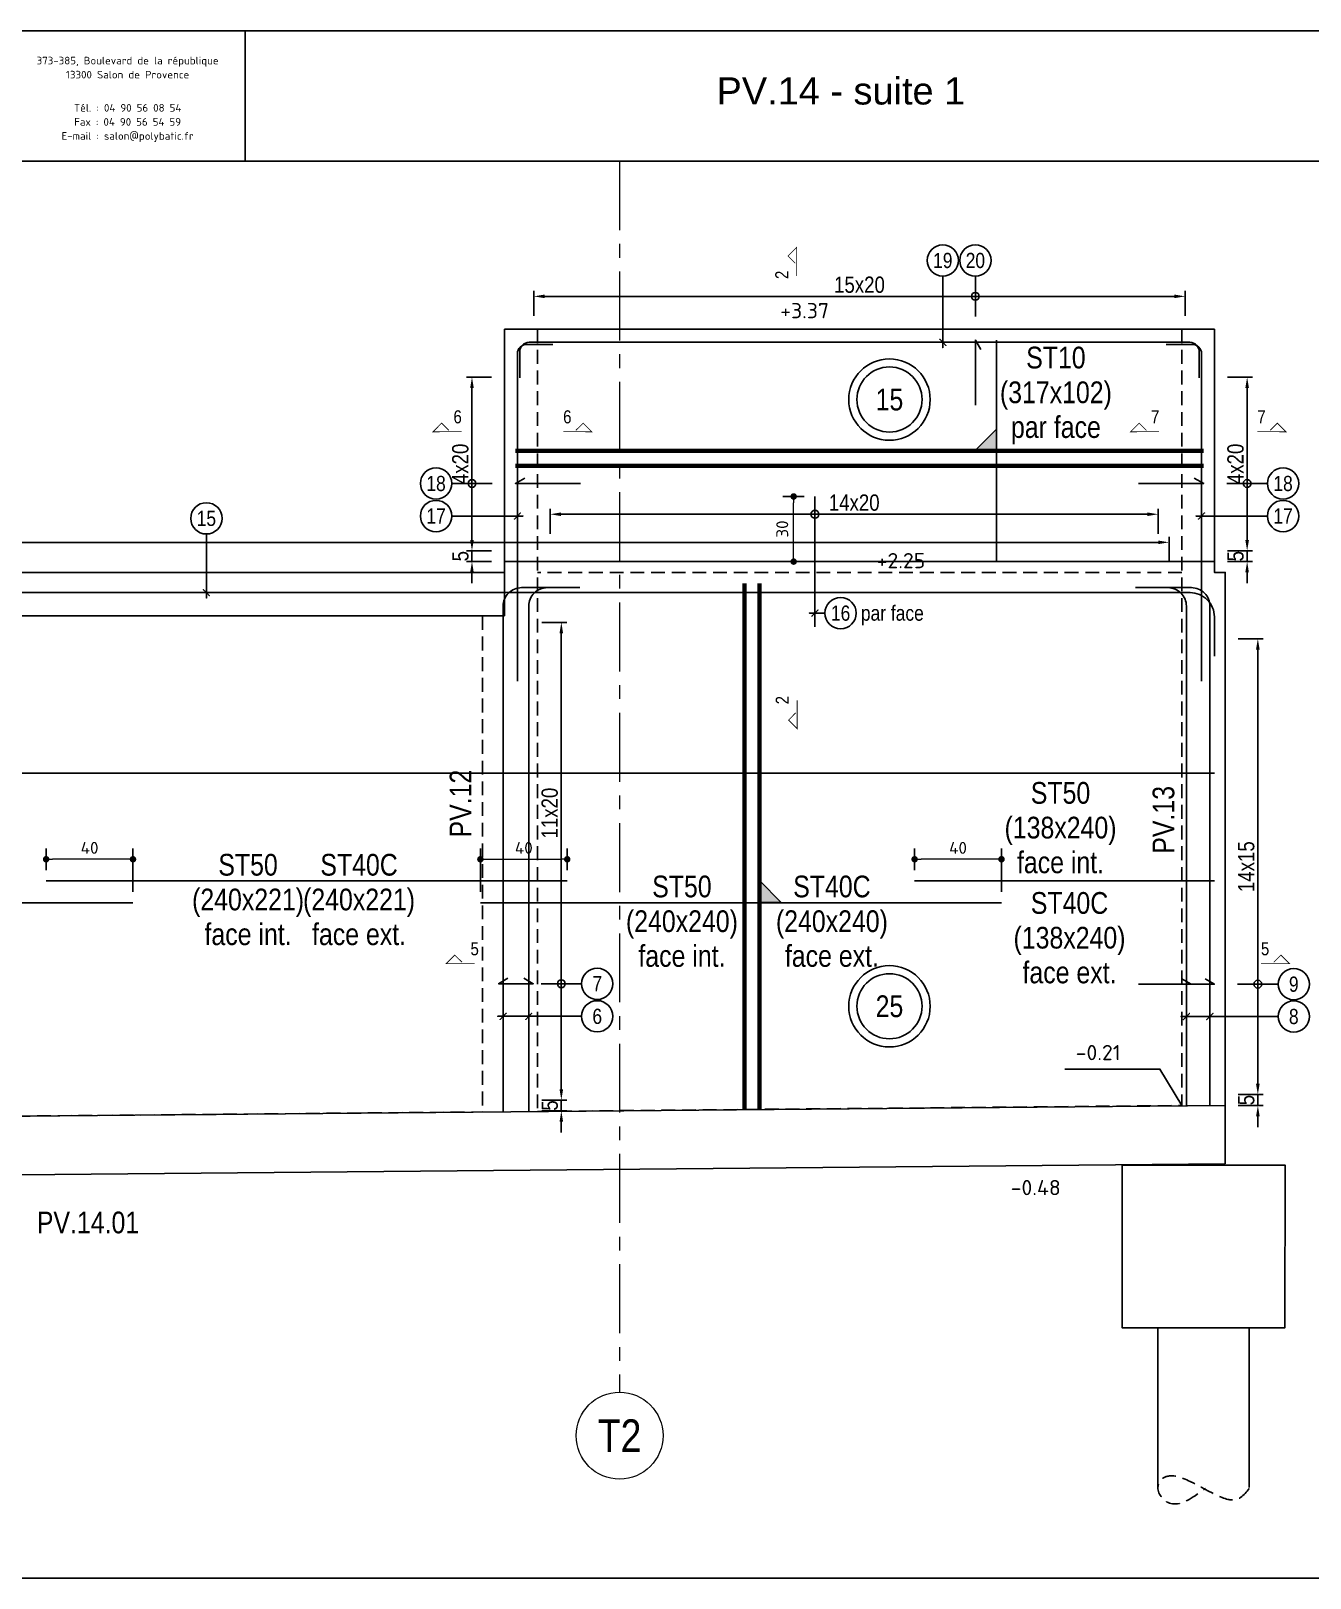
# Model space of a CAD drawing. Extents: x -10329 to 23244, y -15032 to -6928.
# Drawn here: x 15081 to 15670, y -9125 to -8413 of the extents above; entities that cross this region are included whole.
import ezdxf
from ezdxf.enums import TextEntityAlignment as Align

# ---------------------------------------------------------------- set-up
doc = ezdxf.new("R2010")
doc.units = 0
for name, pattern in [('AXESX2', [101.6, 63.5, -12.7, 12.7, -12.7]), ('CACHE', [9.525, 6.35, -3.175]), ('CACHEX2', [19.05, 12.7, -6.35])]:
    doc.linetypes.add(name, pattern=pattern)
doc.layers.get('Defpoints').update_dxf_attribs({"color": 53})
for name, color, linetype in [('aide_STR_TS_TXT', 7, 'Continuous'), ('ARMATURES_ACIERS_FINS', 120, 'Continuous'), ('ARMATURES_ACIERS_FORTS', 150, 'Continuous'), ('ARMATURES_REPERAGE_ACIERS', 7, 'Continuous'), ('ARMATURES_TS', 22, 'CACHEX2'), ('Format A4 - Ech 1.25 - Horizontal$0$PYC-CARTOUCHE', 7, 'Continuous'), ('PYC_Cotation', 11, 'Continuous'), ('PYC_HOZ_BET_VU', 252, 'Continuous'), ('PYC_Niveau - Texte', 20, 'Continuous'), ('PYC_Texte général', 102, 'Continuous'), ('STR_TS_TXT', 7, 'Continuous')]:
    doc.layers.add(name, color=color, linetype=linetype)
doc.layers.add('PYC_Axes', color=4, linetype='AXESX2', lineweight=15)
doc.styles.add('axe$0$PYC_Texte_Titre2', font='ARIALN.TTF', dxfattribs={"height": 22.5})
doc.styles.add('Cotations', font='simplex.shx')
doc.styles.add('Format A3 - Ech 1.25 - Horizontal$0$ARIAL', font='ARIAL.TTF')
doc.styles.add('Format A3 - Ech 1.25 - Horizontal$0$schéma', font='simplex.shx')
doc.styles.add('PYC_Texte_cotations', font='romans.shx')
doc.styles.add('PYC_Texte_Normal', font='ARIALN.TTF')
doc.styles.add('PYC_Texte_Reperage', font='ARIALN.TTF')
doc.styles.add('SGI_Tex_Cotes', font='ARIALN.TTF')
doc.styles.get("Standard").update_dxf_attribs({"font": 'ARIAL.TTF'})
doc.styles.add('TEXTE TS', font='romans.shx', dxfattribs={"width": 0.7, "oblique": 15})
doc.linetypes.add('RBx0.50', pattern='A,0.25,-0.025,["V",Standard,S=0.05,R=0,X=-0.025,Y=-0.05],-0.05,["V",Standard,S=0.05,R=180,X=0.025,Y=0.05],-0.025', length=0.35)
doc.dimstyles.new('PYC-COUPES-25', dxfattribs={"dimscale": 50, "dimtxt": 0.11, "dimasz": 0.06, "dimexe": 0.1, "dimexo": 0.1, "dimgap": 0.05, "dimtad": 3, "dimdec": 1, "dimrnd": 0.5, "dimzin": 9, "dimdsep": 46, "dimtxsty": 'PYC_Texte_cotations', "dimblk1": 'DOT', "dimblk2": 'DOT', "dimsah": 1, "dimcen": 0.09, "dimclrd": 256, "dimclrt": 7, "dimaunit": 2, "dimadec": 1, "dimazin": 0, "dimtfac": 1, "dimtdec": 1, "dimtix": 1, "dimtmove": 2, "dimatfit": 3, "dimldrblk": 'DOT', "dimfxl": 0.3, "dimfxlon": 1, "dimtolj": 1, "dimtzin": 0, "dimlwd": 20, "dimarcsym": 0})
doc.dimstyles.new('SGI_Cot_Secondaire_25', dxfattribs={"dimscale": 0.5, "dimtxt": 15, "dimasz": 10, "dimexe": 5, "dimexo": 0, "dimgap": 3, "dimtad": 1, "dimdsep": 46, "dimtxsty": 'SGI_Tex_Cotes', "dimcen": 0, "dimclrd": 7, "dimclre": 7, "dimclrt": 7, "dimaunit": 2, "dimazin": 0, "dimtfac": 1, "dimtmove": 0, "dimatfit": 3, "dimfxl": 18, "dimfxlon": 1, "dimtolj": 1, "dimtzin": 0, "dimlwd": 25, "dimlwe": 25, "dimarcsym": 0})

# ---------------------------------------------------------------- blocks, each defined once
blk = doc.blocks.new('*U3')
at = {"linetype": 'Continuous', "lineweight": 25}
for radius in [25, 20]:
    blk.add_circle((0, 0), radius, dxfattribs=at)
at = {"linetype": 'Continuous', "lineweight": 25, "style": 'PYC_Texte_Normal'}
blk.add_attdef('EP2', text='', height=15, dxfattribs=at).set_placement((0, 0), align=Align.MIDDLE_CENTER)
blk = doc.blocks.new('mrega')
at = {"layer": 'aide_STR_TS_TXT', "style": 'TEXTE TS', "width": 0.8}
for tag, p in [('ST10', (14.48, 0)), ('DIM', (14.48, -16)), ('NOTE', (14.48, -32))]:
    blk.add_attdef(tag, text='', height=10, dxfattribs=at).set_placement(p, align=Align.CENTER)
blk = doc.blocks.new('A$C6F247267')
blk.add_hatch(color=256).paths.add_polyline_path([(0, -0.2), (-0.2, 0), (0, 0)])
blk.add_lwpolyline([(-0.2, 0), (0, 0), (0, -0.2), (-0.2, 0)])
blk = doc.blocks.new('*D128')
at = {"layer": 'Defpoints', "color": 0, "transparency": 16777216}
for p in [(15612.7, -8535.07), (15312.7, -8550.22), (15612.7, -8550.22)]:
    blk.add_point(p, dxfattribs=at)
at = {"layer": 'PYC_Cotation', "color": 7, "linetype": 'Continuous', "lineweight": 25, "transparency": 16777216}
for p, q in [((15312.7, -8544.07), (15312.7, -8532.57)), ((15317.7, -8535.07), (15607.7, -8535.07)), ((15612.7, -8544.07), (15612.7, -8532.57))]:
    blk.add_line(p, q, dxfattribs=at)
at = {"layer": 'PYC_Cotation', "color": 7, "transparency": 16777216}
for points in [[(15317.7, -8534.23), (15317.7, -8535.9), (15312.7, -8535.07)], [(15607.7, -8534.23), (15607.7, -8535.9), (15612.7, -8535.07)]]:
    blk.add_solid(points, dxfattribs=at)
at = {"layer": 'PYC_Cotation', "color": 7, "transparency": 16777216, "insert": (15462.7, -8529.74), "char_height": 7.5, "attachment_point": 5, "style": 'SGI_Tex_Cotes'}
blk.add_mtext('\\A1;15x20', dxfattribs=at)
blk = doc.blocks.new('*D131')
at = {"layer": 'Defpoints', "color": 0, "transparency": 16777216}
for p in [(15600.27, -8635.42), (15320.27, -8657.22), (15600.27, -8657.22)]:
    blk.add_point(p, dxfattribs=at)
at = {"layer": 'PYC_Cotation', "color": 7, "linetype": 'Continuous', "lineweight": 25, "transparency": 16777216}
for p, q in [((15320.27, -8644.42), (15320.27, -8632.92)), ((15325.27, -8635.42), (15595.27, -8635.42)), ((15600.27, -8644.42), (15600.27, -8632.92))]:
    blk.add_line(p, q, dxfattribs=at)
at = {"layer": 'PYC_Cotation', "color": 7, "transparency": 16777216}
for points in [[(15325.27, -8634.58), (15325.27, -8636.25), (15320.27, -8635.42)], [(15595.27, -8634.58), (15595.27, -8636.25), (15600.27, -8635.42)]]:
    blk.add_solid(points, dxfattribs=at)
at = {"layer": 'PYC_Cotation', "color": 7, "transparency": 16777216, "insert": (15460.27, -8630.09), "char_height": 7.5, "attachment_point": 5, "style": 'SGI_Tex_Cotes'}
blk.add_mtext('\\A1;14x20', dxfattribs=at)
blk = doc.blocks.new('_Dot')
at = {"color": 0, "lineweight": -2}
blk.add_line((-0.5, 0), (-1, 0), dxfattribs=at)
at = {"color": 0, "const_width": 0.5}
blk.add_lwpolyline([(-0.25, 0, 1), (0.25, 0, 1)], format="xyb", close=True, dxfattribs=at)
blk = doc.blocks.new('*D135')
at = {"layer": 'Defpoints', "color": 0, "transparency": 16777216}
for p in [(15088.11, -8794.3), (15088.11, -8804.3), (15128.11, -8814.3)]:
    blk.add_point(p, dxfattribs=at)
at = {"layer": 'PYC_Cotation', "color": 0, "lineweight": -2, "transparency": 16777216}
for p, q in [((15088.11, -8799.3), (15088.11, -8789.3)), ((15128.11, -8809.3), (15128.11, -8789.3))]:
    blk.add_line(p, q, dxfattribs=at)
at = {"layer": 'PYC_Cotation', "linetype": 'Continuous', "lineweight": 20, "transparency": 16777216}
blk.add_line((15125.11, -8794.3), (15091.11, -8794.3), dxfattribs=at)
at = {"layer": 'PYC_Cotation', "lineweight": 20, "transparency": 16777216, "xscale": 3, "yscale": 3, "zscale": 3, "rotation": 180}
blk.add_blockref('_Dot', (15088.11, -8794.3), dxfattribs=at)
at = {"layer": 'PYC_Cotation', "lineweight": 20, "transparency": 16777216, "xscale": 3, "yscale": 3, "zscale": 3}
blk.add_blockref('_Dot', (15128.11, -8794.3), dxfattribs=at)
at = {"layer": 'PYC_Cotation', "color": 7, "transparency": 16777216, "insert": (15108.11, -8789.05), "char_height": 5.5, "attachment_point": 5, "style": 'PYC_Texte_cotations'}
blk.add_mtext('\\A1;40', dxfattribs=at)
blk = doc.blocks.new('*D136')
at = {"layer": 'Defpoints', "color": 0, "transparency": 16777216}
for p in [(15328.11, -8794.3), (15328.11, -8804.3), (15288.11, -8814.3)]:
    blk.add_point(p, dxfattribs=at)
at = {"layer": 'PYC_Cotation', "color": 0, "lineweight": -2, "transparency": 16777216}
for p, q in [((15288.11, -8809.3), (15288.11, -8789.3)), ((15328.11, -8799.3), (15328.11, -8789.3))]:
    blk.add_line(p, q, dxfattribs=at)
at = {"layer": 'PYC_Cotation', "linetype": 'Continuous', "lineweight": 20, "transparency": 16777216}
blk.add_line((15291.11, -8794.3), (15325.11, -8794.3), dxfattribs=at)
at = {"layer": 'PYC_Cotation', "lineweight": 20, "transparency": 16777216, "xscale": 3, "yscale": 3, "zscale": 3, "rotation": 180}
blk.add_blockref('_Dot', (15288.11, -8794.3), dxfattribs=at)
at = {"layer": 'PYC_Cotation', "lineweight": 20, "transparency": 16777216, "xscale": 3, "yscale": 3, "zscale": 3}
blk.add_blockref('_Dot', (15328.11, -8794.3), dxfattribs=at)
at = {"layer": 'PYC_Cotation', "color": 7, "transparency": 16777216, "insert": (15308.11, -8789.05), "char_height": 5.5, "attachment_point": 5, "style": 'PYC_Texte_cotations'}
blk.add_mtext('\\A1;40', dxfattribs=at)
blk = doc.blocks.new('*D137')
at = {"layer": 'Defpoints', "color": 0, "transparency": 16777216}
for p in [(15488.11, -8794.3), (15488.11, -8804.3), (15528.11, -8814.3)]:
    blk.add_point(p, dxfattribs=at)
at = {"layer": 'PYC_Cotation', "color": 0, "lineweight": -2, "transparency": 16777216}
for p, q in [((15488.11, -8799.3), (15488.11, -8789.3)), ((15528.11, -8809.3), (15528.11, -8789.3))]:
    blk.add_line(p, q, dxfattribs=at)
at = {"layer": 'PYC_Cotation', "linetype": 'Continuous', "lineweight": 20, "transparency": 16777216}
blk.add_line((15525.11, -8794.3), (15491.11, -8794.3), dxfattribs=at)
at = {"layer": 'PYC_Cotation', "lineweight": 20, "transparency": 16777216, "xscale": 3, "yscale": 3, "zscale": 3, "rotation": 180}
blk.add_blockref('_Dot', (15488.11, -8794.3), dxfattribs=at)
at = {"layer": 'PYC_Cotation', "lineweight": 20, "transparency": 16777216, "xscale": 3, "yscale": 3, "zscale": 3}
blk.add_blockref('_Dot', (15528.11, -8794.3), dxfattribs=at)
at = {"layer": 'PYC_Cotation', "color": 7, "transparency": 16777216, "insert": (15508.11, -8789.05), "char_height": 5.5, "attachment_point": 5, "style": 'PYC_Texte_cotations'}
blk.add_mtext('\\A1;40', dxfattribs=at)
blk = doc.blocks.new('*D138')
at = {"layer": 'Defpoints', "color": 0, "transparency": 16777216}
for p in [(15605.27, -8648.35), (14090.27, -8670.15), (15605.27, -8670.15)]:
    blk.add_point(p, dxfattribs=at)
at = {"layer": 'PYC_Cotation', "color": 7, "linetype": 'Continuous', "lineweight": 25, "transparency": 16777216}
for p, q in [((14090.27, -8657.35), (14090.27, -8645.85)), ((14095.27, -8648.35), (15600.27, -8648.35)), ((15605.27, -8657.35), (15605.27, -8645.85))]:
    blk.add_line(p, q, dxfattribs=at)
at = {"layer": 'PYC_Cotation', "color": 7, "transparency": 16777216}
for points in [[(14095.27, -8647.52), (14095.27, -8649.18), (14090.27, -8648.35)], [(15600.27, -8647.52), (15600.27, -8649.18), (15605.27, -8648.35)]]:
    blk.add_solid(points, dxfattribs=at)
at = {"layer": 'PYC_Cotation', "color": 7, "transparency": 16777216, "insert": (14847.77, -8643.02), "char_height": 7.5, "attachment_point": 5, "style": 'SGI_Tex_Cotes'}
blk.add_mtext('\\A1;101x15', dxfattribs=at)
blk = doc.blocks.new('*D140')
at = {"layer": 'Defpoints', "color": 0, "transparency": 16777216}
for p in [(15432.39, -8627.22), (15442.17, -8627.22), (15442.17, -8657.22)]:
    blk.add_point(p, dxfattribs=at)
at = {"layer": 'PYC_Cotation', "color": 0, "lineweight": -2, "transparency": 16777216}
for p, q in [((15437.17, -8627.22), (15427.39, -8627.22)), ((15437.17, -8657.22), (15427.39, -8657.22))]:
    blk.add_line(p, q, dxfattribs=at)
at = {"layer": 'PYC_Cotation', "linetype": 'Continuous', "lineweight": 20, "transparency": 16777216}
blk.add_line((15432.39, -8654.22), (15432.39, -8630.22), dxfattribs=at)
at = {"layer": 'PYC_Cotation', "lineweight": 20, "transparency": 16777216, "xscale": 3, "yscale": 3, "zscale": 3}
for p, rotation in [((15432.39, -8627.22), 90), ((15432.39, -8657.22), 270)]:
    blk.add_blockref('_Dot', p, dxfattribs=dict(at, rotation=rotation))
at = {"layer": 'PYC_Cotation', "color": 7, "transparency": 16777216, "insert": (15427.14, -8642.22), "char_height": 5.5, "attachment_point": 5, "rotation": 90, "style": 'PYC_Texte_cotations'}
blk.add_mtext('\\A1;30', dxfattribs=at)
blk = doc.blocks.new('*D141')
at = {"layer": 'Defpoints', "color": 0, "transparency": 16777216}
for p in [(15284.23, -8652.22), (15299.23, -8652.22), (15299.23, -8657.22)]:
    blk.add_point(p, dxfattribs=at)
at = {"layer": 'PYC_Cotation', "color": 7, "linetype": 'Continuous', "lineweight": 25, "transparency": 16777216}
for p, q in [((15284.23, -8647.22), (15284.23, -8642.22)), ((15293.23, -8652.22), (15281.73, -8652.22)), ((15284.23, -8657.22), (15284.23, -8652.22)), ((15293.23, -8657.22), (15281.73, -8657.22)), ((15284.23, -8662.22), (15284.23, -8667.22))]:
    blk.add_line(p, q, dxfattribs=at)
at = {"layer": 'PYC_Cotation', "color": 7, "transparency": 16777216}
for points in [[(15283.4, -8647.22), (15285.06, -8647.22), (15284.23, -8652.22)], [(15283.4, -8662.22), (15285.06, -8662.22), (15284.23, -8657.22)]]:
    blk.add_solid(points, dxfattribs=at)
at = {"layer": 'PYC_Cotation', "color": 7, "transparency": 16777216, "insert": (15278.92, -8654.72), "char_height": 7.5, "attachment_point": 5, "rotation": 90, "style": 'SGI_Tex_Cotes'}
blk.add_mtext('\\A1;5', dxfattribs=at)
blk = doc.blocks.new('*D142')
at = {"layer": 'Defpoints', "color": 0, "transparency": 16777216}
for p in [(15284.23, -8572.22), (15299.23, -8572.22), (15299.23, -8652.22)]:
    blk.add_point(p, dxfattribs=at)
at = {"layer": 'PYC_Cotation', "color": 7, "linetype": 'Continuous', "lineweight": 25, "transparency": 16777216}
for p, q in [((15293.23, -8572.22), (15281.73, -8572.22)), ((15284.23, -8647.22), (15284.23, -8577.22)), ((15293.23, -8652.22), (15281.73, -8652.22))]:
    blk.add_line(p, q, dxfattribs=at)
at = {"layer": 'PYC_Cotation', "color": 7, "transparency": 16777216}
for points in [[(15283.4, -8577.22), (15285.06, -8577.22), (15284.23, -8572.22)], [(15283.4, -8647.22), (15285.06, -8647.22), (15284.23, -8652.22)]]:
    blk.add_solid(points, dxfattribs=at)
at = {"layer": 'PYC_Cotation', "color": 7, "transparency": 16777216, "insert": (15278.9, -8612.22), "char_height": 7.5, "attachment_point": 5, "rotation": 90, "style": 'SGI_Tex_Cotes'}
blk.add_mtext('\\A1;4x20', dxfattribs=at)
blk = doc.blocks.new('*D143')
at = {"layer": 'Defpoints', "color": 0, "transparency": 16777216}
for p in [(15626.24, -8652.22), (15641.24, -8652.22), (15626.24, -8657.22)]:
    blk.add_point(p, dxfattribs=at)
at = {"layer": 'PYC_Cotation', "color": 7, "linetype": 'Continuous', "lineweight": 25, "transparency": 16777216}
for p, q in [((15641.24, -8647.22), (15641.24, -8642.22)), ((15632.24, -8652.22), (15643.74, -8652.22)), ((15641.24, -8657.22), (15641.24, -8652.22)), ((15632.24, -8657.22), (15643.74, -8657.22)), ((15641.24, -8662.22), (15641.24, -8667.22))]:
    blk.add_line(p, q, dxfattribs=at)
at = {"layer": 'PYC_Cotation', "color": 7, "transparency": 16777216}
for points in [[(15640.41, -8647.22), (15642.07, -8647.22), (15641.24, -8652.22)], [(15640.41, -8662.22), (15642.07, -8662.22), (15641.24, -8657.22)]]:
    blk.add_solid(points, dxfattribs=at)
at = {"layer": 'PYC_Cotation', "color": 7, "transparency": 16777216, "insert": (15635.92, -8654.72), "char_height": 7.5, "attachment_point": 5, "rotation": 90, "style": 'SGI_Tex_Cotes'}
blk.add_mtext('\\A1;5', dxfattribs=at)
blk = doc.blocks.new('*D144')
at = {"layer": 'Defpoints', "color": 0, "transparency": 16777216}
for p in [(15626.24, -8572.22), (15641.24, -8572.22), (15626.24, -8652.22)]:
    blk.add_point(p, dxfattribs=at)
at = {"layer": 'PYC_Cotation', "color": 7, "linetype": 'Continuous', "lineweight": 25, "transparency": 16777216}
for p, q in [((15632.24, -8572.22), (15643.74, -8572.22)), ((15641.24, -8647.22), (15641.24, -8577.22)), ((15632.24, -8652.22), (15643.74, -8652.22))]:
    blk.add_line(p, q, dxfattribs=at)
at = {"layer": 'PYC_Cotation', "color": 7, "transparency": 16777216}
for points in [[(15640.41, -8577.22), (15642.07, -8577.22), (15641.24, -8572.22)], [(15640.41, -8647.22), (15642.07, -8647.22), (15641.24, -8652.22)]]:
    blk.add_solid(points, dxfattribs=at)
at = {"layer": 'PYC_Cotation', "color": 7, "transparency": 16777216, "insert": (15635.91, -8612.22), "char_height": 7.5, "attachment_point": 5, "rotation": 90, "style": 'SGI_Tex_Cotes'}
blk.add_mtext('\\A1;4x20', dxfattribs=at)
blk = doc.blocks.new('*D149')
at = {"layer": 'Defpoints', "color": 0, "transparency": 16777216}
for p in [(15298.58, -8905.2), (15325.38, -8905.2), (15298.58, -8910.2)]:
    blk.add_point(p, dxfattribs=at)
at = {"layer": 'PYC_Cotation', "color": 7, "linetype": 'Continuous', "lineweight": 25, "transparency": 16777216}
for p, q in [((15325.38, -8900.2), (15325.38, -8895.2)), ((15316.38, -8905.2), (15327.88, -8905.2)), ((15325.38, -8910.2), (15325.38, -8905.2)), ((15316.38, -8910.2), (15327.88, -8910.2)), ((15325.38, -8915.2), (15325.38, -8920.2))]:
    blk.add_line(p, q, dxfattribs=at)
at = {"layer": 'PYC_Cotation', "color": 7, "transparency": 16777216}
for points in [[(15324.55, -8900.2), (15326.21, -8900.2), (15325.38, -8905.2)], [(15324.55, -8915.2), (15326.21, -8915.2), (15325.38, -8910.2)]]:
    blk.add_solid(points, dxfattribs=at)
at = {"layer": 'PYC_Cotation', "color": 7, "transparency": 16777216, "insert": (15320.07, -8907.7), "char_height": 7.5, "attachment_point": 5, "rotation": 90, "style": 'SGI_Tex_Cotes'}
blk.add_mtext('\\A1;5', dxfattribs=at)
blk = doc.blocks.new('*D150')
at = {"layer": 'Defpoints', "color": 0, "transparency": 16777216}
for p in [(15298.58, -8685.2), (15325.38, -8685.2), (15298.58, -8905.2)]:
    blk.add_point(p, dxfattribs=at)
at = {"layer": 'PYC_Cotation', "color": 7, "linetype": 'Continuous', "lineweight": 25, "transparency": 16777216}
for p, q in [((15316.38, -8685.2), (15327.88, -8685.2)), ((15325.38, -8900.2), (15325.38, -8690.2)), ((15316.38, -8905.2), (15327.88, -8905.2))]:
    blk.add_line(p, q, dxfattribs=at)
at = {"layer": 'PYC_Cotation', "color": 7, "transparency": 16777216}
for points in [[(15324.55, -8690.2), (15326.21, -8690.2), (15325.38, -8685.2)], [(15324.55, -8900.2), (15326.21, -8900.2), (15325.38, -8905.2)]]:
    blk.add_solid(points, dxfattribs=at)
at = {"layer": 'PYC_Cotation', "color": 7, "transparency": 16777216, "insert": (15320.05, -8773.05), "char_height": 7.5, "attachment_point": 5, "rotation": 90, "style": 'SGI_Tex_Cotes'}
blk.add_mtext('\\A1;11x20', dxfattribs=at)
blk = doc.blocks.new('*D151')
at = {"layer": 'Defpoints', "color": 0, "transparency": 16777216}
for p in [(15631.18, -8902.71), (15646.18, -8902.71), (15631.18, -8907.71)]:
    blk.add_point(p, dxfattribs=at)
at = {"layer": 'PYC_Cotation', "color": 7, "linetype": 'Continuous', "lineweight": 25, "transparency": 16777216}
for p, q in [((15646.18, -8897.71), (15646.18, -8892.71)), ((15637.18, -8902.71), (15648.68, -8902.71)), ((15646.18, -8907.71), (15646.18, -8902.71)), ((15637.18, -8907.71), (15648.68, -8907.71)), ((15646.18, -8912.71), (15646.18, -8917.71))]:
    blk.add_line(p, q, dxfattribs=at)
at = {"layer": 'PYC_Cotation', "color": 7, "transparency": 16777216}
for points in [[(15645.34, -8897.71), (15647.01, -8897.71), (15646.18, -8902.71)], [(15645.34, -8912.71), (15647.01, -8912.71), (15646.18, -8907.71)]]:
    blk.add_solid(points, dxfattribs=at)
at = {"layer": 'PYC_Cotation', "color": 7, "transparency": 16777216, "insert": (15640.86, -8905.21), "char_height": 7.5, "attachment_point": 5, "rotation": 90, "style": 'SGI_Tex_Cotes'}
blk.add_mtext('\\A1;5', dxfattribs=at)
blk = doc.blocks.new('*D152')
at = {"layer": 'Defpoints', "color": 0, "transparency": 16777216}
for p in [(15631.18, -8692.71), (15646.18, -8692.71), (15631.18, -8902.71)]:
    blk.add_point(p, dxfattribs=at)
at = {"layer": 'PYC_Cotation', "color": 7, "linetype": 'Continuous', "lineweight": 25, "transparency": 16777216}
for p, q in [((15637.18, -8692.71), (15648.68, -8692.71)), ((15646.18, -8897.71), (15646.18, -8697.71)), ((15637.18, -8902.71), (15648.68, -8902.71))]:
    blk.add_line(p, q, dxfattribs=at)
at = {"layer": 'PYC_Cotation', "color": 7, "transparency": 16777216}
for points in [[(15645.34, -8697.71), (15647.01, -8697.71), (15646.18, -8692.71)], [(15645.34, -8897.71), (15647.01, -8897.71), (15646.18, -8902.71)]]:
    blk.add_solid(points, dxfattribs=at)
at = {"layer": 'PYC_Cotation', "color": 7, "transparency": 16777216, "insert": (15640.85, -8797.71), "char_height": 7.5, "attachment_point": 5, "rotation": 90, "style": 'SGI_Tex_Cotes'}
blk.add_mtext('\\A1;14x15', dxfattribs=at)

msp = doc.modelspace()

# ---------------------------------------------------------------- linework, layer by layer
at = {"layer": 'ARMATURES_ACIERS_FINS'}
for points in [[(15619.175, -8572.521), (15619.175, -8560.521, 0.4142136), (15614.875, -8556.221), (15310.531, -8556.221, 0.4142136), (15306.231, -8560.521), (15306.231, -8572.521)], [(15305.168, -8712.221), (15305.168, -8561.521, -0.4142136), (15309.468, -8557.221), (15321.468, -8557.221)], [(15620.239, -8712.221), (15620.239, -8561.521, 0.4142136), (15615.939, -8557.221), (15603.939, -8557.221)], [(15298.58, -8910.564), (15298.58, -8677.721, -0.4142136), (15307.08, -8669.221), (15322.08, -8669.221)], [(15310.38, -8910.456), (15310.38, -8677.721, -0.4142136), (15318.88, -8669.221), (15333.88, -8669.221)], [(15613.275, -8907.866), (15613.275, -8677.721, 0.4142136), (15604.775, -8669.221), (15589.775, -8669.221)], [(15624.075, -8907.771), (15624.075, -8677.721, 0.4142136), (15615.575, -8669.221), (15600.575, -8669.221)]]:
    msp.add_lwpolyline(points, format="xyb", dxfattribs=at)
for points in [[(15516.078, -8585.221), (15516.078, -8555.221), (15518.578, -8559.551)], [(15334.231, -8621.238), (15304.231, -8621.238), (15308.561, -8618.738)], [(15591.239, -8621.238), (15621.239, -8621.238), (15616.909, -8618.738)], [(15442.175, -8627.221), (15442.175, -8687.221)], [(15626.175, -8754.659), (14088.108, -8754.659)], [(15308.15, -8849.128), (15312.48, -8851.628), (15296.48, -8851.628), (15300.811, -8849.128)], [(15591.175, -8851.824), (15626.175, -8851.824), (15621.845, -8849.324)], [(15611.11, -8851.824), (15615.44, -8851.824), (15611.11, -8849.324)]]:
    msp.add_lwpolyline(points, dxfattribs=at)
at = {"layer": 'ARMATURES_ACIERS_FORTS'}
msp.add_lwpolyline([(15025.608, -8671.521), (15614.975, -8671.521, -0.4142136), (15626.175, -8682.721), (15626.175, -8700.721)], format="xyb", dxfattribs=at)
at = {"layer": 'ARMATURES_REPERAGE_ACIERS'}
for points in [[(15501.078, -8556.221), (15501.078, -8558.721), (15501.078, -8556.221), (15502.492, -8557.635), (15501.078, -8556.221), (15499.664, -8554.807), (15501.078, -8556.221), (15501.078, -8525.722)], [(15516.078, -8544.413), (15516.078, -8525.722)], [(15293.577, -8621.238), (15274.885, -8621.238)], [(15631.893, -8621.238), (15650.585, -8621.238)], [(15305.168, -8636.238), (15307.668, -8636.238), (15305.168, -8636.238), (15306.582, -8634.824), (15305.168, -8636.238), (15303.753, -8637.653), (15305.168, -8636.238), (15274.885, -8636.238)], [(15620.239, -8636.238), (15617.739, -8636.238), (15620.239, -8636.238), (15618.825, -8637.653), (15620.239, -8636.238), (15621.653, -8634.824), (15620.239, -8636.238), (15650.585, -8636.238)], [(15161.919, -8671.521), (15161.919, -8674.021), (15161.919, -8671.521), (15163.333, -8672.935), (15161.919, -8671.521), (15160.505, -8670.107), (15161.919, -8671.521), (15161.919, -8644.499)], [(15442.175, -8680.941), (15439.675, -8680.941), (15442.175, -8680.941), (15440.761, -8682.355), (15442.175, -8680.941), (15443.589, -8679.526), (15442.175, -8680.941), (15446.806, -8680.941)], [(15316.035, -8851.628), (15334.726, -8851.628)], [(15636.83, -8851.824), (15655.521, -8851.824)], [(15298.58, -8866.628), (15296.08, -8866.628), (15298.58, -8866.628), (15297.166, -8868.042), (15298.58, -8866.628), (15299.995, -8865.214), (15298.58, -8866.628), (15334.726, -8866.628)], [(15310.38, -8866.628), (15307.88, -8866.628), (15310.38, -8866.628), (15308.966, -8868.042), (15310.38, -8866.628), (15311.795, -8865.214), (15310.38, -8866.628), (15334.726, -8866.628)], [(15613.275, -8866.711), (15610.775, -8866.711), (15613.275, -8866.711), (15611.861, -8868.125), (15613.275, -8866.711), (15614.69, -8865.296), (15613.275, -8866.711), (15655.521, -8866.711)], [(15624.075, -8866.711), (15621.575, -8866.711), (15624.075, -8866.711), (15622.661, -8868.125), (15624.075, -8866.711), (15625.49, -8865.296), (15624.075, -8866.711), (15655.521, -8866.711)]]:
    msp.add_lwpolyline(points, dxfattribs=at)
for centre, radius in [((15501.078, -8518.522), 7.2), ((15516.078, -8518.522), 7.2), ((15516.078, -8535.067), 1.8), ((15267.685, -8621.238), 7.2), ((15657.785, -8621.238), 7.2), ((15284.231, -8621.238), 1.8), ((15641.239, -8621.238), 1.8), ((15161.919, -8637.299), 7.2), ((15267.685, -8636.238), 7.2), ((15442.175, -8635.418), 1.8), ((15657.785, -8636.238), 7.2), ((15454.006, -8680.941), 7.2), ((15341.926, -8851.628), 7.2), ((15662.721, -8851.824), 7.2), ((15325.38, -8851.628), 1.8), ((15646.175, -8851.824), 1.8), ((15341.926, -8866.628), 7.2), ((15662.721, -8866.711), 7.2)]:
    msp.add_circle(centre, radius, dxfattribs=at)
at = {"layer": 'ARMATURES_TS', "color": 3, "linetype": 'Continuous'}
for points in [[(15525.834, -8657.221), (15525.834, -8555.221)], [(15328.108, -8804.296), (15088.108, -8804.296)], [(15488.108, -8804.296), (15626.175, -8804.296)], [(15128.108, -8814.296), (14888.108, -8814.296)], [(15288.108, -8814.296), (15528.108, -8814.296)]]:
    msp.add_lwpolyline(points, dxfattribs=at)
at = {"layer": 'ARMATURES_TS', "linetype": 'CACHE', "ltscale": 2, "const_width": 2}
for points in [[(15621.175, -8606.221), (15304.231, -8606.221)], [(15416.641, -8909.485), (15416.641, -8667.221)]]:
    msp.add_lwpolyline(points, dxfattribs=at)
at = {"layer": 'ARMATURES_TS', "linetype": 'Continuous', "lineweight": -2, "ltscale": 0.01, "const_width": 2}
for points in [[(15621.239, -8613.176), (15304.231, -8613.176)], [(15409.686, -8909.549), (15409.686, -8667.221)]]:
    msp.add_lwpolyline(points, dxfattribs=at)
at = {"layer": 'Format A4 - Ech 1.25 - Horizontal$0$PYC-CARTOUCHE'}
for points in [[(15009.73, -8412.83), (16029.73, -8412.83), (16029.73, -9125.33), (15009.73, -9125.33)], [(15009.73, -8412.83), (15179.73, -8412.83), (15179.73, -8472.83), (15009.73, -8472.83)], [(15179.73, -8412.83), (15729.73, -8412.83), (15729.73, -8472.83), (15179.73, -8472.83)]]:
    msp.add_lwpolyline(points, close=True, dxfattribs=at)
at = {"layer": 'PYC_Axes', "ltscale": 0.5}
msp.add_lwpolyline([(15352.229, -8472.83), (15352.229, -9039.754)], dxfattribs=at)
at = {"layer": 'PYC_Axes', "linetype": 'Continuous'}
msp.add_circle((15352.229, -9059.754), 20, dxfattribs=at)
at = {"layer": 'PYC_Cotation', "const_width": 0.375}
for points in [[(15433.779, -8525.616), (15433.742, -8512.491), (15429.776, -8516.48), (15433.1, -8519.785)], [(15279.412, -8597.392), (15266.287, -8597.429), (15270.253, -8593.441), (15273.577, -8596.746)], [(15326.28, -8597.392), (15339.405, -8597.429), (15335.439, -8593.441), (15332.115, -8596.746)], [(15600.671, -8597.392), (15587.546, -8597.429), (15591.512, -8593.441), (15594.836, -8596.746)], [(15645.995, -8597.392), (15659.12, -8597.429), (15655.154, -8593.441), (15651.83, -8596.746)], [(15433.986, -8721.032), (15434.023, -8734.157), (15430.034, -8730.19), (15433.339, -8726.866)], [(15285.48, -8842.372), (15272.355, -8842.408), (15276.321, -8838.42), (15279.645, -8841.725)], [(15647.655, -8842.372), (15660.78, -8842.408), (15656.813, -8838.42), (15653.49, -8841.725)]]:
    msp.add_lwpolyline(points, dxfattribs=at)
at = {"layer": 'PYC_Cotation'}
msp.add_lwpolyline([(15611.175, -8907.708), (15601.035, -8890.927), (15557.311, -8890.927)], dxfattribs=at)
at = {"layer": 'PYC_HOZ_BET_VU'}
for p, q in [((15600.172, -9010.053), (15600.172, -9084.195)), ((15642.179, -9010.053), (15642.179, -9083.655))]:
    msp.add_line(p, q, dxfattribs=at)
for points in [[(15299.231, -8550.221), (15626.175, -8550.221)], [(15299.231, -8550.221), (15299.231, -8662.221)], [(15626.175, -8550.221), (15626.175, -8662.221), (15631.175, -8662.221), (15631.175, -8934.526)], [(14726.608, -8662.221), (15299.231, -8662.221)], [(14736.108, -8937.269), (15007.707, -8940.222), (15631.175, -8934.526)]]:
    msp.add_lwpolyline(points, dxfattribs=at)
at = {"layer": 'PYC_HOZ_BET_VU', "linetype": 'CACHEX2', "ltscale": 0.5}
for points in [[(15314.373, -8550.221), (15314.373, -8910.42)], [(15611.175, -8550.221), (15611.175, -8907.708)], [(15611.175, -8662.221), (15314.373, -8662.221)], [(14696.608, -8682.221), (15289.136, -8682.221)], [(15289.136, -8682.221), (15289.136, -8910.65)], [(15007.729, -8913.221), (15289.136, -8910.65)], [(15314.373, -8910.42), (15611.175, -8907.708)]]:
    msp.add_lwpolyline(points, dxfattribs=at)
at = {"layer": 'PYC_HOZ_BET_VU', "linetype": 'RBx0.50', "ltscale": 50}
for points in [[(15299.231, -8682.221), (15299.231, -8657.221), (15626.175, -8657.221)], [(14088.108, -8682.221), (15299.231, -8682.221)], [(14088.108, -8903.221), (14736.108, -8910.267), (15007.729, -8913.221), (15631.175, -8907.708)]]:
    msp.add_lwpolyline(points, dxfattribs=at)
at = {"layer": 'PYC_HOZ_BET_VU'}
msp.add_lwpolyline([(15583.758, -8935.221), (15658.758, -8935.221), (15658.675, -9010.053), (15583.675, -9010.053)], close=True, dxfattribs=at)
at = {"layer": 'PYC_HOZ_BET_VU', "linetype": 'CACHEX2', "ltscale": 0.5}
msp.add_open_spline([(15642.173, -9084.162), (15639.767, -9087.162), (15634.167, -9094.145), (15607.024, -9073.332), (15597.146, -9083.55), (15606.839, -9094.849), (15616.971, -9087.735), (15622.138, -9084.106)], degree=3, knots=[0, 0, 0, 0, 20.4231032, 47.5332594, 65.8053055, 82.9441343, 100.7880713, 100.7880713, 100.7880713, 100.7880713], dxfattribs=at)

# ---------------------------------------------------------------- block references
at = {"layer": 'ARMATURES_TS', "xscale": 50, "yscale": 50, "zscale": 50}
for p, rotation in [((15525.834, -8606.221), 270), ((15416.641, -8814.144), 180)]:
    msp.add_blockref('A$C6F247267', p, dxfattribs=dict(at, rotation=rotation))
at = {"layer": 'PYC_Niveau - Texte'}
ref = msp.add_blockref('*U3', (15476.51, -8582.591), dxfattribs=dict(at, xscale=0.75, yscale=0.75, zscale=0.75))
ref.add_attrib('EP2', '15', dxfattribs={"layer": '0', "linetype": 'Continuous', "lineweight": 25, "height": 10, "style": 'PYC_Texte_Normal'}).set_placement((15476.51, -8582.591), align=Align.MIDDLE_CENTER)
ref = msp.add_blockref('*U3', (15476.51, -8861.992), dxfattribs=dict(at, xscale=0.75, yscale=0.75, zscale=0.75))
ref.add_attrib('EP2', '25', dxfattribs={"layer": '0', "linetype": 'Continuous', "lineweight": 25, "height": 10, "style": 'PYC_Texte_Normal'}).set_placement((15476.51, -8861.992), align=Align.MIDDLE_CENTER)
at = {"layer": 'STR_TS_TXT'}
ref = msp.add_blockref('mrega', (15538.692, -8568.254), dxfattribs=at)
ref.add_attrib('NOTE', 'par face', dxfattribs={"height": 10, "style": 'SGI_Tex_Cotes'}).set_placement((15553.168, -8600.254), align=Align.CENTER)
ref.add_attrib('ST10', 'ST10', dxfattribs={"height": 10, "style": 'SGI_Tex_Cotes'}).set_placement((15553.168, -8568.254), align=Align.CENTER)
ref.add_attrib('DIM', '(317x102)', dxfattribs={"height": 10, "style": 'SGI_Tex_Cotes'}).set_placement((15553.168, -8584.254), align=Align.CENTER)
ref = msp.add_blockref('mrega', (15540.824, -8768.723), dxfattribs=at)
ref.add_attrib('NOTE', 'face int.', dxfattribs={"height": 10, "style": 'SGI_Tex_Cotes'}).set_placement((15555.3, -8800.723), align=Align.CENTER)
ref.add_attrib('ST10', 'ST50', dxfattribs={"height": 10, "style": 'SGI_Tex_Cotes'}).set_placement((15555.3, -8768.723), align=Align.CENTER)
ref.add_attrib('DIM', '(138x240)', dxfattribs={"height": 10, "style": 'SGI_Tex_Cotes'}).set_placement((15555.3, -8784.723), align=Align.CENTER)
ref = msp.add_blockref('mrega', (15166.63, -8801.829), dxfattribs=at)
ref.add_attrib('NOTE', 'face int.', dxfattribs={"height": 10, "style": 'SGI_Tex_Cotes'}).set_placement((15181.106, -8833.829), align=Align.CENTER)
ref.add_attrib('ST10', 'ST50', dxfattribs={"height": 10, "style": 'SGI_Tex_Cotes'}).set_placement((15181.106, -8801.829), align=Align.CENTER)
ref.add_attrib('DIM', '(240x221)', dxfattribs={"height": 10, "style": 'SGI_Tex_Cotes'}).set_placement((15181.106, -8817.829), align=Align.CENTER)
ref = msp.add_blockref('mrega', (15217.748, -8801.829), dxfattribs=at)
ref.add_attrib('NOTE', 'face ext.', dxfattribs={"height": 10, "style": 'SGI_Tex_Cotes'}).set_placement((15232.224, -8833.829), align=Align.CENTER)
ref.add_attrib('ST10', 'ST40C', dxfattribs={"height": 10, "style": 'SGI_Tex_Cotes'}).set_placement((15232.224, -8801.829), align=Align.CENTER)
ref.add_attrib('DIM', '(240x221)', dxfattribs={"height": 10, "style": 'SGI_Tex_Cotes'}).set_placement((15232.224, -8817.829), align=Align.CENTER)
ref = msp.add_blockref('mrega', (15366.453, -8811.829), dxfattribs=at)
ref.add_attrib('NOTE', 'face int.', dxfattribs={"height": 10, "style": 'SGI_Tex_Cotes'}).set_placement((15380.929, -8843.829), align=Align.CENTER)
ref.add_attrib('ST10', 'ST50', dxfattribs={"height": 10, "style": 'SGI_Tex_Cotes'}).set_placement((15380.929, -8811.829), align=Align.CENTER)
ref.add_attrib('DIM', '(240x240)', dxfattribs={"height": 10, "style": 'SGI_Tex_Cotes'}).set_placement((15380.929, -8827.829), align=Align.CENTER)
ref = msp.add_blockref('mrega', (15435.527, -8811.829), dxfattribs=at)
ref.add_attrib('NOTE', 'face ext.', dxfattribs={"height": 10, "style": 'SGI_Tex_Cotes'}).set_placement((15450.004, -8843.829), align=Align.CENTER)
ref.add_attrib('ST10', 'ST40C', dxfattribs={"height": 10, "style": 'SGI_Tex_Cotes'}).set_placement((15450.004, -8811.829), align=Align.CENTER)
ref.add_attrib('DIM', '(240x240)', dxfattribs={"height": 10, "style": 'SGI_Tex_Cotes'}).set_placement((15450.004, -8827.829), align=Align.CENTER)
ref = msp.add_blockref('mrega', (15544.957, -8819.42), dxfattribs=at)
ref.add_attrib('NOTE', 'face ext.', dxfattribs={"height": 10, "style": 'SGI_Tex_Cotes'}).set_placement((15559.433, -8851.42), align=Align.CENTER)
ref.add_attrib('ST10', 'ST40C', dxfattribs={"height": 10, "style": 'SGI_Tex_Cotes'}).set_placement((15559.433, -8819.42), align=Align.CENTER)
ref.add_attrib('DIM', '(138x240)', dxfattribs={"height": 10, "style": 'SGI_Tex_Cotes'}).set_placement((15559.433, -8835.42), align=Align.CENTER)

# ---------------------------------------------------------------- texts
at = {"layer": 'ARMATURES_REPERAGE_ACIERS', "style": 'PYC_Texte_Normal'}
for s, p in [('19', (15501.078, -8518.522)), ('20', (15516.078, -8518.522)), ('18', (15267.685, -8621.238)), ('18', (15657.785, -8621.238)), ('15', (15161.919, -8637.299)), ('17', (15267.685, -8636.238)), ('17', (15657.785, -8636.238)), ('16', (15454.006, -8680.941)), ('par face', (15477.831, -8680.941)), ('7', (15341.926, -8851.628)), ('9', (15662.721, -8851.824)), ('6', (15341.926, -8866.628)), ('8', (15662.721, -8866.711))]:
    msp.add_text(s, height=7, dxfattribs=at).set_placement(p, align=Align.MIDDLE_CENTER)
at = {"layer": 'Format A4 - Ech 1.25 - Horizontal$0$PYC-CARTOUCHE'}
for s, height, style, p in [('373-385, Boulevard de la république', 3.5, 'Format A3 - Ech 1.25 - Horizontal$0$schéma', (15125.635, -8428.234)), ('13300 Salon de Provence', 3.5, 'Format A3 - Ech 1.25 - Horizontal$0$schéma', (15125.635, -8434.707)), ('PV.14 - suite 1', 12.5, 'Format A3 - Ech 1.25 - Horizontal$0$ARIAL', (15454.135, -8446.705)), ('Tél. : 04 90 56 08 54', 3.5, 'Format A3 - Ech 1.25 - Horizontal$0$schéma', (15125.635, -8449.996)), ('Fax : 04 90 56 54 59', 3.5, 'Format A3 - Ech 1.25 - Horizontal$0$schéma', (15125.635, -8456.47)), ('E-mail : salon@polybatic.fr', 3.5, 'Format A3 - Ech 1.25 - Horizontal$0$schéma', (15125.635, -8462.943))]:
    msp.add_text(s, height=height, dxfattribs=dict(at, style=style)).set_placement(p, align=Align.CENTER)
at = {"layer": 'PYC_Axes', "linetype": 'Continuous', "style": 'axe$0$PYC_Texte_Titre2'}
msp.add_text('T2', height=15, dxfattribs=at).set_placement((15352.229, -9059.754), align=Align.MIDDLE_CENTER)
at = {"layer": 'PYC_Cotation', "style": 'SGI_Tex_Cotes'}
for s, rotation, p in [('2', 90.160124, (15431.734, -8527.06)), ('6', 359.839876, (15275.705, -8595.338)), ('6', 0.160124, (15326.246, -8595.349)), ('7', 359.839876, (15596.964, -8595.338)), ('7', 0.160124, (15645.961, -8595.349)), ('2', 90.160124, (15431.942, -8722.929)), ('5', 0.160124, (15283.582, -8840.328)), ('5', 0.160124, (15647.621, -8840.328))]:
    msp.add_text(s, height=6, rotation=rotation, dxfattribs=at).set_placement(p, align=Align.BOTTOM_LEFT)
at = {"layer": 'PYC_Texte général', "style": 'Cotations'}
for s, p in [('+3.37', (15426.199, -8545.158)), ('+2.25', (15470.627, -8660.275)), ('-0.21', (15562.269, -8886.833)), ('-0.48', (15532.33, -8949.002))]:
    msp.add_text(s, height=7, rotation=359.99968, dxfattribs=at).set_placement(p)
at = {"layer": 'PYC_Texte général', "style": 'PYC_Texte_Reperage'}
for s, rotation, p in [('PV.12', 90.000436, (15278.981, -8768.668)), ('PV.13', 90.000436, (15602.7, -8776.149)), ('PV.14.01', 0.000436, (15107.397, -8961.574))]:
    msp.add_text(s, height=10, rotation=rotation, dxfattribs=at).set_placement(p, align=Align.MIDDLE_CENTER)

# ---------------------------------------------------------------- dimensions: what is measured, and where the dimension line sits
at = {"layer": 'PYC_Cotation'}
for base, p1, p2, text, picture, middle in [((15612.703, -8535.067), (15312.703, -8550.221), (15612.703, -8550.221), '15x20', '*D128', (15462.703, -8529.738)), ((15600.274, -8635.418), (15320.274, -8657.221), (15600.274, -8657.221), '14x20', '*D131', (15460.274, -8630.089)), ((15605.274, -8648.349), (14090.274, -8670.152), (15605.274, -8670.152), '101x15', '*D138', (14847.774, -8643.02))]:
    dim = msp.add_linear_dim(base=base, p1=p1, p2=p2, text=text, dimstyle='SGI_Cot_Secondaire_25', dxfattribs=at)
    dim.commit()
    dim.dimension.update_dxf_attribs({"geometry": picture, "text_midpoint": middle})
for base, p1, p2, text, picture, middle in [((15284.231, -8572.221), (15299.231, -8652.221), (15299.231, -8572.221), '4x20', '*D142', (15278.902, -8612.221)), ((15641.239, -8572.221), (15626.239, -8652.221), (15626.239, -8572.221), '4x20', '*D144', (15635.91, -8612.221)), ((15646.175, -8692.708), (15631.175, -8902.708), (15631.175, -8692.708), '14x15', '*D152', (15640.846, -8797.708))]:
    dim = msp.add_linear_dim(base=base, p1=p1, p2=p2, angle=90, text=text, dimstyle='SGI_Cot_Secondaire_25', dxfattribs=at)
    dim.commit()
    dim.dimension.update_dxf_attribs({"geometry": picture, "text_midpoint": middle})
dim = msp.add_linear_dim(base=(15432.389, -8627.221), p1=(15442.175, -8657.221), p2=(15442.175, -8627.221), angle=90, dimstyle='PYC-COUPES-25', dxfattribs=at)
dim.commit()
dim.dimension.update_dxf_attribs({"geometry": '*D140', "text_midpoint": (15427.139, -8642.221)})
for base, p1, p2, picture, middle in [((15284.231, -8652.221), (15299.231, -8657.221), (15299.231, -8652.221), '*D141', (15284.231, -8654.721)), ((15641.239, -8652.221), (15626.239, -8657.221), (15626.239, -8652.221), '*D143', (15641.239, -8654.721)), ((15325.38, -8905.203), (15298.58, -8910.203), (15298.58, -8905.203), '*D149', (15325.38, -8907.703)), ((15646.175, -8902.708), (15631.175, -8907.708), (15631.175, -8902.708), '*D151', (15646.175, -8905.208))]:
    dim = msp.add_linear_dim(base=base, p1=p1, p2=p2, angle=90, dimstyle='SGI_Cot_Secondaire_25', dxfattribs=at)
    dim.commit()
    dim.dimension.update_dxf_attribs({"geometry": picture, "text_midpoint": middle, "dimtype": 160})
dim = msp.add_linear_dim(base=(15325.38, -8685.203), p1=(15298.58, -8905.203), p2=(15298.58, -8685.203), angle=90, text='11x20', dimstyle='SGI_Cot_Secondaire_25', dxfattribs=at)
dim.commit()
dim.dimension.update_dxf_attribs({"geometry": '*D150', "text_midpoint": (15325.38, -8773.053), "dimtype": 160})
for base, p1, p2, picture, middle in [((15088.108, -8794.296), (15128.108, -8814.296), (15088.108, -8804.296), '*D135', (15108.108, -8789.046)), ((15328.108, -8794.296), (15288.108, -8814.296), (15328.108, -8804.296), '*D136', (15308.108, -8789.046)), ((15488.108, -8794.296), (15528.108, -8814.296), (15488.108, -8804.296), '*D137', (15508.108, -8789.046))]:
    dim = msp.add_linear_dim(base=base, p1=p1, p2=p2, dimstyle='PYC-COUPES-25', dxfattribs=at)
    dim.commit()
    dim.dimension.update_dxf_attribs({"geometry": picture, "text_midpoint": middle})

doc.saveas('drawing.dxf')
